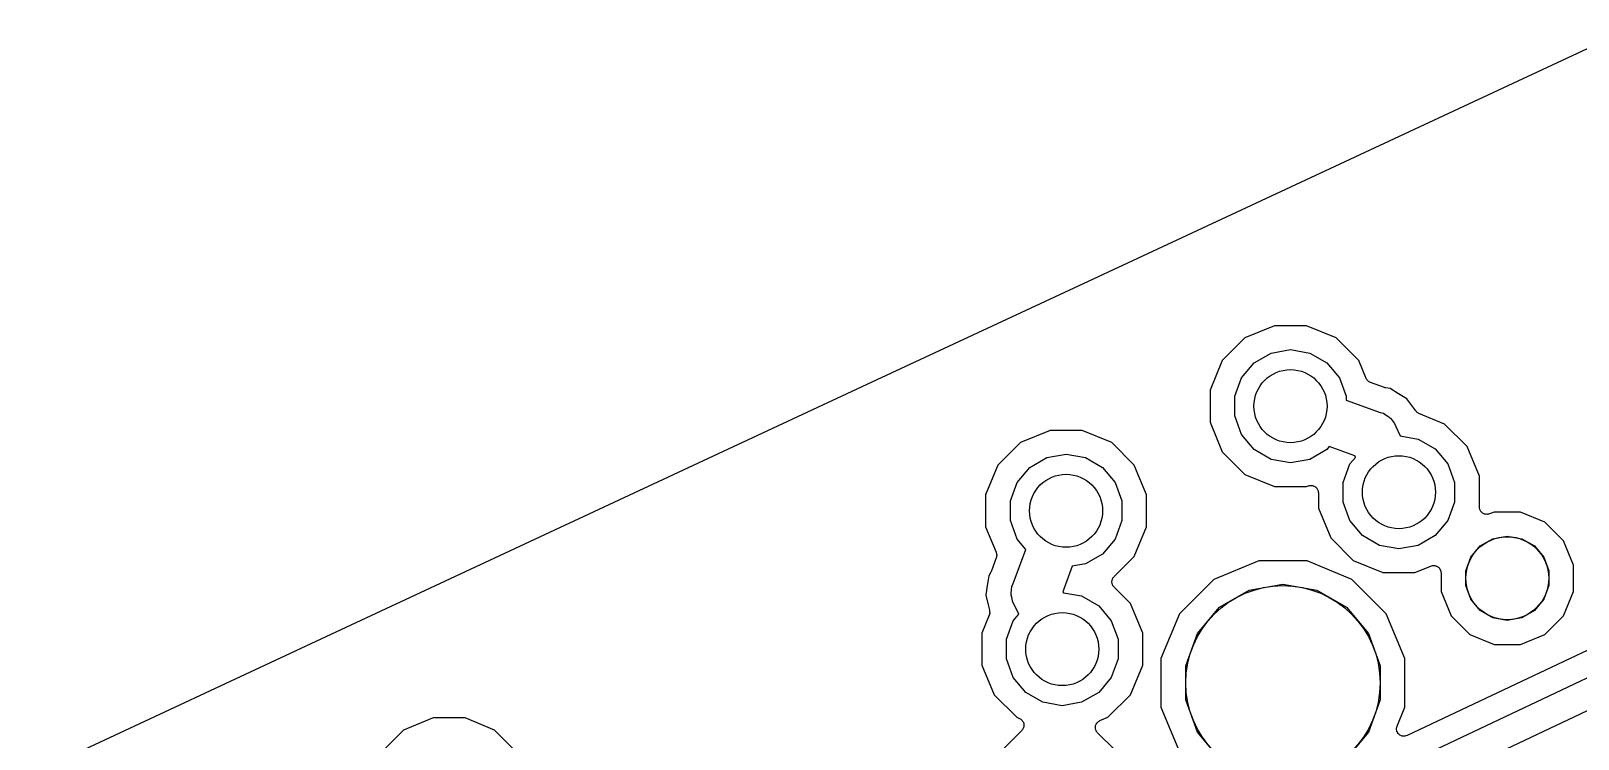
# Model space of a CAD drawing. Extents: x 24 to 196, y -189 to -31.
# Drawn here: x 26.28 to 58.02, y -136.37 to -121.84 of the extents above; entities that cross this region are included whole.
import ezdxf

# ---------------------------------------------------------------- set-up
doc = ezdxf.new("R2010")
doc.units = 0
doc.header["$MEASUREMENT"] = 0
doc.layers.add('BLACK', color=7, linetype='CONTINUOUS')

msp = doc.modelspace()

# ---------------------------------------------------------------- linework, layer by layer
at = {"layer": 'BLACK', "linetype": 'CONTINUOUS'}
for p, q in [((48.0792, -126.927), (58.9842, -121.842)), ((43.5368, -129.045), (48.0792, -126.927)), ((48.0792, -126.927), (48.0792, -126.927)), ((51.79, -127.891), (51.1832, -128.142)), ((52.4468, -127.891), (51.79, -127.891)), ((53.0537, -128.142), (52.4468, -127.891)), ((51.1832, -128.142), (50.7188, -128.607)), ((53.5181, -128.607), (53.0537, -128.142)), ((51.3724, -128.653), (51.7215, -128.451)), ((51.7215, -128.451), (52.1184, -128.381)), ((52.1184, -128.381), (52.5154, -128.451)), ((52.5154, -128.451), (52.8645, -128.653)), ((50.7188, -128.607), (50.4674, -129.214)), ((51.1133, -128.962), (51.3724, -128.653)), ((52.8645, -128.653), (53.1236, -128.962)), ((53.669, -128.971), (53.5181, -128.607)), ((32.845, -134.031), (43.5368, -129.045)), ((50.9754, -129.34), (51.1133, -128.962)), ((53.1236, -128.962), (53.2614, -129.34)), ((53.6745, -128.98), (53.669, -128.971)), ((53.678, -128.989), (53.6745, -128.98)), ((53.6886, -129.002), (53.678, -128.989)), ((53.6975, -129.016), (53.6886, -129.002)), ((53.7055, -129.022), (53.6975, -129.016)), ((53.712, -129.03), (53.7055, -129.022)), ((53.7264, -129.038), (53.712, -129.03)), ((53.7395, -129.048), (53.7264, -129.038)), ((53.7491, -129.051), (53.7395, -129.048)), ((53.7579, -129.056), (53.7491, -129.051)), ((54.0468, -129.161), (53.7579, -129.056)), ((54.0614, -129.163), (54.0468, -129.161)), ((54.0754, -129.168), (54.0614, -129.163)), ((54.1629, -129.182), (54.0754, -129.168)), ((54.3343, -129.286), (54.1629, -129.182)), ((50.4674, -129.214), (50.4674, -129.87)), ((50.9754, -129.743), (50.9754, -129.34)), ((53.2614, -129.34), (53.2614, -129.417)), ((53.2614, -129.417), (53.9602, -129.67)), ((54.3345, -129.286), (54.3343, -129.286)), ((54.3346, -129.286), (54.3345, -129.286)), ((54.5074, -129.391), (54.3346, -129.286)), ((54.6266, -129.554), (54.5074, -129.391)), ((51.1133, -130.122), (50.9754, -129.743)), ((53.9602, -129.67), (54.026, -129.687)), ((54.026, -129.687), (54.0805, -129.726)), ((54.0805, -129.726), (54.1384, -129.759)), ((54.1384, -129.759), (54.1534, -129.777)), ((54.1534, -129.777), (54.1726, -129.79)), ((54.1726, -129.79), (54.2108, -129.845)), ((54.6267, -129.554), (54.6266, -129.554)), ((54.6268, -129.554), (54.6267, -129.554)), ((54.6902, -129.64), (54.6268, -129.554)), ((54.701, -129.651), (54.6902, -129.64)), ((54.71, -129.662), (54.701, -129.651)), ((54.72, -129.669), (54.71, -129.662)), ((54.7285, -129.677), (54.72, -129.669)), ((54.7421, -129.683), (54.7285, -129.677)), ((54.7547, -129.691), (54.7421, -129.683)), ((55.2781, -129.908), (54.7547, -129.691)), ((47.186, -130.038), (46.5792, -130.289)), ((47.8428, -130.038), (47.186, -130.038)), ((48.4496, -130.289), (47.8428, -130.038)), ((50.4674, -129.87), (50.7188, -130.477)), ((51.3724, -130.431), (51.1133, -130.122)), ((54.2108, -129.845), (54.2537, -129.896)), ((54.2537, -129.896), (54.2771, -129.96)), ((54.2771, -129.96), (54.3657, -130.151)), ((55.7426, -130.372), (55.2781, -129.908)), ((46.5792, -130.289), (46.1147, -130.754)), ((48.914, -130.754), (48.4496, -130.289)), ((51.7215, -130.633), (51.3724, -130.431)), ((52.8645, -130.431), (52.5154, -130.633)), ((52.9145, -130.371), (52.8645, -130.431)), ((53.4357, -130.56), (52.9145, -130.371)), ((54.3657, -130.151), (54.7399, -130.217)), ((54.7399, -130.217), (55.0889, -130.418)), ((55.0889, -130.418), (55.348, -130.727)), ((55.9939, -130.979), (55.7426, -130.372)), ((46.1147, -130.754), (45.8634, -131.36)), ((46.7684, -130.8), (47.1174, -130.598)), ((47.1174, -130.598), (47.5144, -130.528)), ((47.5144, -130.528), (47.9114, -130.598)), ((47.9114, -130.598), (48.2604, -130.8)), ((49.1654, -131.36), (48.914, -130.754)), ((50.7188, -130.477), (51.1832, -130.942)), ((52.1184, -130.703), (51.7215, -130.633)), ((52.5154, -130.633), (52.1184, -130.703)), ((53.1999, -131.106), (53.3378, -130.727)), ((53.3378, -130.727), (53.4506, -130.592)), ((53.4506, -130.592), (53.4357, -130.56)), ((55.348, -130.727), (55.4859, -131.106)), ((46.5093, -131.109), (46.7684, -130.8)), ((48.2604, -130.8), (48.5195, -131.109)), ((51.1832, -130.942), (51.79, -131.193)), ((55.9939, -131.611), (55.9939, -130.979)), ((45.8634, -131.36), (45.8634, -132.017)), ((46.3714, -131.487), (46.5093, -131.109)), ((48.5195, -131.109), (48.6574, -131.487)), ((49.1654, -132.017), (49.1654, -131.36)), ((51.79, -131.193), (52.4468, -131.193)), ((52.4468, -131.193), (52.4812, -131.179)), ((52.4812, -131.179), (52.4974, -131.175)), ((52.4974, -131.175), (52.513, -131.169)), ((52.513, -131.169), (52.5231, -131.169)), ((52.5231, -131.169), (52.5329, -131.167)), ((52.5329, -131.167), (52.5493, -131.169)), ((52.5493, -131.169), (52.566, -131.169)), ((52.566, -131.169), (52.5754, -131.173)), ((52.5754, -131.173), (52.5853, -131.174)), ((52.5853, -131.174), (52.6001, -131.182)), ((52.6001, -131.182), (52.6157, -131.188)), ((52.6157, -131.188), (52.6234, -131.194)), ((52.6234, -131.194), (52.6323, -131.199)), ((52.6323, -131.199), (52.6435, -131.211)), ((52.6435, -131.211), (52.6562, -131.222)), ((52.6562, -131.222), (52.6613, -131.23)), ((52.6613, -131.23), (52.668, -131.238)), ((52.668, -131.238), (52.6744, -131.253)), ((52.6744, -131.253), (52.6827, -131.267)), ((52.6827, -131.267), (52.6845, -131.277)), ((52.6845, -131.277), (52.6883, -131.287)), ((52.6883, -131.287), (52.689, -131.303)), ((52.689, -131.303), (52.6919, -131.32)), ((52.6919, -131.32), (52.6919, -131.636)), ((53.1999, -131.509), (53.1999, -131.106)), ((55.4859, -131.106), (55.4859, -131.509)), ((46.3714, -131.89), (46.3714, -131.487)), ((48.6574, -131.487), (48.6574, -131.89)), ((52.6919, -131.636), (52.9433, -132.242)), ((53.3378, -131.888), (53.1999, -131.509)), ((55.4859, -131.509), (55.348, -131.888)), ((55.9968, -131.628), (55.9939, -131.611)), ((55.9975, -131.644), (55.9968, -131.628)), ((56.0014, -131.653), (55.9975, -131.644)), ((56.0031, -131.663), (56.0014, -131.653)), ((56.0114, -131.678), (56.0031, -131.663)), ((56.0178, -131.693), (56.0114, -131.678)), ((56.0245, -131.7), (56.0178, -131.693)), ((56.0296, -131.709), (56.0245, -131.7)), ((56.0423, -131.72), (56.0296, -131.709)), ((56.0535, -131.732), (56.0423, -131.72)), ((56.0624, -131.737), (56.0535, -131.732)), ((56.2971, -131.714), (56.2046, -131.752)), ((56.8377, -131.714), (56.2971, -131.714)), ((57.3371, -131.921), (56.8377, -131.714)), ((45.8634, -132.017), (46.0805, -132.541)), ((46.5093, -132.269), (46.3714, -131.89)), ((48.6574, -131.89), (48.5195, -132.269)), ((48.914, -132.624), (49.1654, -132.017)), ((53.5969, -132.196), (53.3378, -131.888)), ((55.348, -131.888), (55.0889, -132.196)), ((56.0701, -131.743), (56.0624, -131.737)), ((56.0857, -131.749), (56.0701, -131.743)), ((56.1005, -131.756), (56.0857, -131.749)), ((56.1104, -131.758), (56.1005, -131.756)), ((56.1198, -131.761), (56.1104, -131.758)), ((56.1365, -131.761), (56.1198, -131.761)), ((56.1529, -131.763), (56.1365, -131.761)), ((56.1627, -131.761), (56.1529, -131.763)), ((56.1728, -131.761), (56.1627, -131.761)), ((56.1884, -131.756), (56.1728, -131.761)), ((56.2046, -131.752), (56.1884, -131.756)), ((57.7194, -132.303), (57.3371, -131.921)), ((46.6858, -132.48), (46.5093, -132.269)), ((48.5195, -132.269), (48.2604, -132.578)), ((52.9433, -132.242), (53.4077, -132.707)), ((53.9459, -132.398), (53.5969, -132.196)), ((63.0881, -132.245), (54.5104, -136.301)), ((55.0889, -132.196), (54.7399, -132.398)), ((56.012, -132.411), (56.2718, -132.261)), ((56.2718, -132.261), (56.5674, -132.209)), ((56.5674, -132.209), (56.8629, -132.261)), ((56.8629, -132.261), (57.1227, -132.411)), ((57.9263, -132.802), (57.7194, -132.303)), ((41.186, -143.164), (63.3584, -132.68)), ((46.0829, -132.652), (45.9856, -132.92)), ((46.0805, -132.541), (46.0812, -132.545)), ((46.0812, -132.545), (46.0828, -132.547)), ((46.0828, -132.547), (46.0869, -132.57)), ((46.0835, -132.648), (46.0829, -132.652)), ((46.085, -132.645), (46.0835, -132.648)), ((46.0881, -132.622), (46.085, -132.645)), ((46.0869, -132.57), (46.0919, -132.593)), ((46.0921, -132.6), (46.0881, -132.622)), ((46.0919, -132.593), (46.0915, -132.596)), ((46.0915, -132.596), (46.0921, -132.6)), ((46.4313, -133.181), (46.6858, -132.48)), ((48.2604, -132.578), (47.9114, -132.779)), ((48.4989, -133.039), (48.914, -132.624)), ((54.3429, -132.468), (53.9459, -132.398)), ((54.7399, -132.398), (54.3429, -132.468)), ((55.7165, -132.923), (55.8191, -132.641)), ((55.8191, -132.641), (56.012, -132.411)), ((57.1227, -132.411), (57.3156, -132.641)), ((57.3156, -132.641), (57.4183, -132.923)), ((45.9726, -132.947), (45.9278, -133.021)), ((45.9781, -132.933), (45.9726, -132.947)), ((45.9856, -132.92), (45.9781, -132.933)), ((47.6405, -132.827), (47.4503, -133.351)), ((47.9114, -132.779), (47.6405, -132.827)), ((51.4657, -132.718), (50.5461, -133.098)), ((52.461, -132.718), (51.4657, -132.718)), ((53.3805, -133.098), (52.461, -132.718)), ((53.4077, -132.707), (54.0145, -132.958)), ((54.0145, -132.958), (54.6713, -132.958)), ((54.6713, -132.958), (54.9977, -132.823)), ((54.9977, -132.823), (55.014, -132.819)), ((55.014, -132.819), (55.0296, -132.814)), ((55.0296, -132.814), (55.0396, -132.814)), ((55.0396, -132.814), (55.0494, -132.812)), ((55.0494, -132.812), (55.0659, -132.814)), ((55.0659, -132.814), (55.0825, -132.814)), ((55.0825, -132.814), (55.092, -132.817)), ((55.092, -132.817), (55.1019, -132.818)), ((55.1019, -132.818), (55.1166, -132.826)), ((55.1166, -132.826), (55.1323, -132.832)), ((55.1323, -132.832), (55.1399, -132.838)), ((55.1399, -132.838), (55.1488, -132.843)), ((55.1488, -132.843), (55.1601, -132.855)), ((55.1601, -132.855), (55.1728, -132.866)), ((55.1728, -132.866), (55.1778, -132.875)), ((55.1778, -132.875), (55.1846, -132.882)), ((55.1846, -132.882), (55.191, -132.897)), ((55.191, -132.897), (55.1993, -132.912)), ((55.1993, -132.912), (55.201, -132.922)), ((55.201, -132.922), (55.2049, -132.931)), ((55.2049, -132.931), (55.2056, -132.947)), ((55.2056, -132.947), (55.2085, -132.964)), ((55.2085, -132.964), (55.2085, -133.343)), ((55.7165, -133.223), (55.7165, -132.923)), ((57.4183, -132.923), (57.4183, -133.223)), ((57.9263, -133.343), (57.9263, -132.802)), ((45.8969, -133.221), (45.8661, -133.421)), ((45.9141, -133.108), (45.8969, -133.221)), ((45.8969, -133.221), (45.8969, -133.221)), ((45.8969, -133.221), (45.8969, -133.221)), ((45.9144, -133.107), (45.9141, -133.108)), ((45.9278, -133.021), (45.9144, -133.107)), ((46.3853, -133.376), (46.397, -133.309)), ((46.397, -133.309), (46.4029, -133.242)), ((46.4029, -133.242), (46.4313, -133.181)), ((63.5684, -133.255), (47.9224, -140.653)), ((48.4548, -133.134), (48.4583, -133.121)), ((48.456, -133.147), (48.4548, -133.134)), ((48.4548, -133.16), (48.456, -133.147)), ((48.4583, -133.173), (48.4548, -133.16)), ((48.4583, -133.121), (48.4594, -133.108)), ((48.4594, -133.186), (48.4583, -133.173)), ((48.4594, -133.108), (48.4651, -133.095)), ((48.4651, -133.199), (48.4594, -133.186)), ((48.4651, -133.095), (48.4685, -133.083)), ((48.4685, -133.211), (48.4651, -133.199)), ((48.4685, -133.083), (48.4762, -133.072)), ((48.4762, -133.222), (48.4685, -133.211)), ((48.4762, -133.072), (48.4818, -133.06)), ((48.4818, -133.234), (48.4762, -133.222)), ((48.4818, -133.06), (48.4912, -133.05)), ((48.4912, -133.244), (48.4818, -133.234)), ((48.4912, -133.05), (48.4989, -133.039)), ((48.4989, -133.255), (48.4912, -133.244)), ((48.8365, -133.592), (48.4989, -133.255)), ((50.5461, -133.098), (49.8423, -133.802)), ((50.6619, -133.668), (51.2708, -133.317)), ((51.2708, -133.317), (51.9633, -133.195)), ((51.9633, -133.195), (52.6558, -133.317)), ((52.6558, -133.317), (53.2647, -133.668)), ((54.0843, -133.802), (53.3805, -133.098)), ((55.8191, -133.505), (55.7165, -133.223)), ((57.4183, -133.223), (57.3156, -133.505)), ((45.8661, -133.421), (45.9142, -133.617)), ((45.9142, -133.617), (45.9142, -133.617)), ((45.9142, -133.617), (45.9142, -133.617)), ((45.9142, -133.617), (45.9413, -133.728)), ((46.3892, -133.398), (46.3853, -133.376)), ((46.3872, -133.42), (46.3892, -133.398)), ((46.4047, -133.486), (46.3872, -133.42)), ((46.4165, -133.552), (46.4047, -133.486)), ((46.4501, -133.61), (46.4165, -133.552)), ((46.5445, -133.813), (46.4501, -133.61)), ((47.4503, -133.351), (47.4594, -133.371)), ((47.4594, -133.371), (47.8338, -133.437)), ((47.8338, -133.437), (48.1829, -133.638)), ((48.1829, -133.638), (48.442, -133.947)), ((49.0878, -134.199), (48.8365, -133.592)), ((55.2085, -133.343), (55.4153, -133.842)), ((56.012, -133.734), (55.8191, -133.505)), ((57.3156, -133.505), (57.1227, -133.734)), ((57.7194, -133.842), (57.9263, -133.343)), ((45.9371, -133.834), (45.7858, -134.199)), ((45.9418, -133.813), (45.9371, -133.834)), ((45.9413, -133.728), (45.9417, -133.729)), ((45.9417, -133.729), (45.9443, -133.739)), ((45.9478, -133.792), (45.9418, -133.813)), ((45.9443, -133.739), (45.945, -133.75)), ((45.945, -133.75), (45.9455, -133.752)), ((45.9455, -133.752), (45.9453, -133.754)), ((45.9453, -133.754), (45.9457, -133.761)), ((45.9457, -133.761), (45.9486, -133.782)), ((45.9486, -133.782), (45.9475, -133.787)), ((45.9475, -133.787), (45.9478, -133.792)), ((46.2938, -134.326), (46.4317, -133.947)), ((46.4317, -133.947), (46.5445, -133.813)), ((48.442, -133.947), (48.5798, -134.326)), ((49.8423, -133.802), (49.4614, -134.722)), ((50.2099, -134.207), (50.6619, -133.668)), ((53.2647, -133.668), (53.7167, -134.207)), ((54.4652, -134.722), (54.0843, -133.802)), ((55.4153, -133.842), (55.7976, -134.225)), ((56.2718, -133.884), (56.012, -133.734)), ((56.5674, -133.937), (56.2718, -133.884)), ((56.8629, -133.884), (56.5674, -133.937)), ((57.1227, -133.734), (56.8629, -133.884)), ((57.3371, -134.225), (57.7194, -133.842)), ((26.2751, -137.094), (32.845, -134.031)), ((32.845, -134.031), (32.845, -134.031)), ((45.7858, -134.199), (45.7858, -134.856)), ((49.0878, -134.856), (49.0878, -134.199)), ((49.9694, -134.868), (50.2099, -134.207)), ((53.7167, -134.207), (53.9572, -134.868)), ((55.7976, -134.225), (56.2971, -134.431)), ((56.8377, -134.431), (57.3371, -134.225)), ((46.2938, -134.729), (46.2938, -134.326)), ((48.5798, -134.326), (48.5798, -134.729)), ((56.2971, -134.431), (56.8377, -134.431)), ((45.7858, -134.856), (46.0372, -135.463)), ((46.4317, -135.108), (46.2938, -134.729)), ((48.5798, -134.729), (48.442, -135.108)), ((48.8365, -135.463), (49.0878, -134.856)), ((49.4614, -134.722), (49.4614, -135.717)), ((49.9694, -135.571), (49.9694, -134.868)), ((53.9572, -134.868), (53.9572, -135.571)), ((54.4652, -135.717), (54.4652, -134.722)), ((46.6908, -135.417), (46.4317, -135.108)), ((48.442, -135.108), (48.1829, -135.417)), ((46.0372, -135.463), (46.5016, -135.927)), ((47.0399, -135.618), (46.6908, -135.417)), ((48.1829, -135.417), (47.8338, -135.618)), ((48.3721, -135.927), (48.8365, -135.463)), ((47.4368, -135.688), (47.0399, -135.618)), ((47.8338, -135.618), (47.4368, -135.688)), ((49.4614, -135.717), (49.8423, -136.637)), ((50.2099, -136.232), (49.9694, -135.571)), ((53.9572, -135.571), (53.7167, -136.232)), ((54.3044, -136.105), (54.4652, -135.717)), ((34.5257, -135.94), (33.9188, -136.192)), ((35.1825, -135.94), (34.5257, -135.94)), ((35.7893, -136.192), (35.1825, -135.94)), ((46.5016, -135.927), (46.556, -135.95)), ((46.556, -135.95), (46.5701, -135.959)), ((46.5701, -135.959), (46.5851, -135.966)), ((46.5851, -135.966), (46.5922, -135.973)), ((46.5922, -135.973), (46.6007, -135.978)), ((46.6007, -135.978), (46.6108, -135.991)), ((46.6108, -135.991), (46.6226, -136.003)), ((46.6263, -136.172), (46.615, -136.185)), ((46.6226, -136.003), (46.6268, -136.012)), ((46.6301, -136.163), (46.6263, -136.172)), ((46.6268, -136.012), (46.6329, -136.02)), ((46.6358, -136.155), (46.6301, -136.163)), ((46.6329, -136.02), (46.6379, -136.036)), ((46.6402, -136.139), (46.6358, -136.155)), ((46.6379, -136.036), (46.6449, -136.051)), ((46.6465, -136.124), (46.6402, -136.139)), ((46.6449, -136.051), (46.6458, -136.061)), ((46.6458, -136.061), (46.6488, -136.071)), ((46.647, -136.114), (46.6465, -136.124)), ((46.6495, -136.104), (46.647, -136.114)), ((46.6488, -136.071), (46.6481, -136.087)), ((46.6481, -136.087), (46.6495, -136.104)), ((48.1144, -136.149), (48.1159, -136.133)), ((48.117, -136.159), (48.1144, -136.149)), ((48.1152, -136.116), (48.1182, -136.107)), ((48.1159, -136.133), (48.1152, -136.116)), ((48.1175, -136.169), (48.117, -136.159)), ((48.1238, -136.184), (48.1175, -136.169)), ((48.1182, -136.107), (48.1191, -136.097)), ((48.1191, -136.097), (48.1261, -136.082)), ((48.1261, -136.082), (48.1311, -136.066)), ((48.1311, -136.066), (48.1372, -136.058)), ((48.1372, -136.058), (48.1414, -136.049)), ((48.1414, -136.049), (48.1532, -136.037)), ((48.1532, -136.037), (48.1633, -136.024)), ((48.1633, -136.024), (48.1718, -136.018)), ((48.1718, -136.018), (48.1788, -136.011)), ((48.1788, -136.011), (48.1939, -136.004)), ((48.1939, -136.004), (48.2079, -135.995)), ((48.2079, -135.995), (48.3721, -135.927)), ((54.293, -136.157), (54.2936, -136.154)), ((54.296, -136.18), (54.293, -136.157)), ((54.2933, -136.151), (54.2993, -136.128)), ((54.2936, -136.154), (54.2933, -136.151)), ((54.2982, -136.204), (54.296, -136.18)), ((54.2993, -136.128), (54.3044, -136.105)), ((33.9188, -136.192), (33.4544, -136.656)), ((36.2537, -136.656), (35.7893, -136.192)), ((46.6055, -136.198), (46.2073, -136.597)), ((46.615, -136.185), (46.6055, -136.198)), ((48.1281, -136.2), (48.1238, -136.184)), ((48.1339, -136.209), (48.1281, -136.2)), ((48.1377, -136.218), (48.1339, -136.209)), ((48.149, -136.23), (48.1377, -136.218)), ((48.1585, -136.244), (48.149, -136.23)), ((48.5113, -136.597), (48.1585, -136.244)), ((50.6619, -136.77), (50.2099, -136.232)), ((53.7167, -136.232), (53.2647, -136.77)), ((54.2995, -136.207), (54.2982, -136.204)), ((54.2999, -136.209), (54.2995, -136.207)), ((54.3108, -136.23), (54.2999, -136.209)), ((54.3209, -136.252), (54.3108, -136.23)), ((54.323, -136.254), (54.3209, -136.252)), ((54.3243, -136.256), (54.323, -136.254)), ((54.3417, -136.272), (54.3243, -136.256)), ((54.3585, -136.289), (54.3417, -136.272)), ((54.3612, -136.29), (54.3585, -136.289)), ((54.3633, -136.292), (54.3612, -136.29)), ((54.3852, -136.301), (54.3633, -136.292)), ((54.4066, -136.311), (54.3852, -136.301)), ((54.4095, -136.311), (54.4066, -136.311)), ((54.4122, -136.312), (54.4095, -136.311)), ((54.4358, -136.313), (54.4122, -136.312)), ((54.4593, -136.315), (54.4358, -136.313)), ((54.4622, -136.315), (54.4593, -136.315)), ((54.4651, -136.315), (54.4622, -136.315)), ((54.4876, -136.308), (54.4651, -136.315)), ((54.5104, -136.301), (54.4876, -136.308))]:
    msp.add_line(p, q, dxfattribs=at)
at = {"layer": 'BLACK'}
for centre, radius in [((52.1184, -129.542), 0.7493), ((54.3429, -131.307), 0.7493), ((47.5144, -131.689), 0.7493), ((56.5674, -133.073), 0.8509), ((51.9633, -135.219), 1.9939), ((47.4368, -134.528), 0.7493)]:
    msp.add_circle(centre, radius, dxfattribs=at)

doc.saveas('drawing.dxf')
